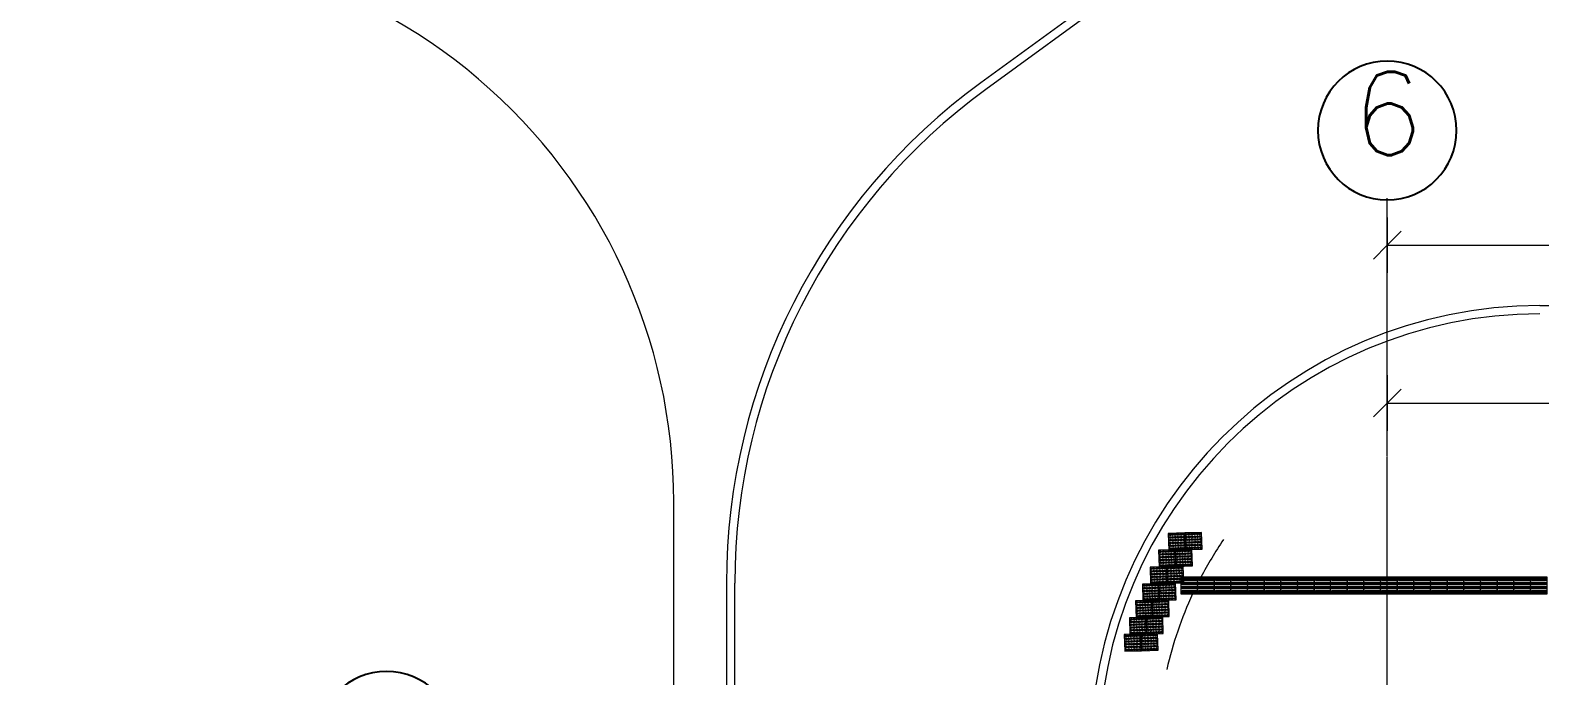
# Model space of a CAD drawing. Header units: millimetres. Extents: x 15878 to 679837, y -72324 to 391440.
# Drawn here: x 15878 to 43089, y 52908 to 64535 of the extents above; entities that cross this region are included whole.
import ezdxf

# ---------------------------------------------------------------- set-up
doc = ezdxf.new("R2010")
doc.units = ezdxf.units.MM
doc.linetypes.add('Grid Line__1_200_', pattern=[10.5, 6, -1.5, 1.5, -1.5])
for name, color, linetype, lineweight in [('A-ANNO-DIMS', 211, 'Continuous', 5), ('A-ANNO-DIMS-500', 211, 'Continuous', 5), ('A-ANNO-NOTE', 131, 'Continuous', 25), ('A-FLOR', 192, 'Continuous', 5), ('A-GENM', 13, 'Continuous', 5), ('S-GRID', 1, 'Continuous', 5)]:
    doc.layers.add(name, color=color, linetype=linetype, lineweight=lineweight)
doc.styles.add('Arial', font='arial.ttf', dxfattribs={"width": 0.7, "height": 737.649701})
doc.styles.add('RomanS', font='romans__.ttf', dxfattribs={"height": 1504.746835})
doc.dimstyles.new('Linear_-_1_5mm_Arial', dxfattribs={"dimscale": 304.8, "dimtxt": 750, "dimasz": 1.64042, "dimexe": 1.64042, "dimexo": 0.0625, "dimgap": 0.82021, "dimtad": 1, "dimdec": 0, "dimzin": 0, "dimdsep": 46, "dimtxsty": 'Arial', "dimblk1": 'OBLIQUE', "dimblk2": 'OBLIQUE', "dimsah": 1, "dimcen": 0.09, "dimadec": 0, "dimazin": 0, "dimtfac": 1, "dimtdec": 4, "dimtix": 1, "dimtmove": 0, "dimatfit": 3, "dimfxl": 1.64042, "dimfxlon": 1, "dimtvp": 1, "dimtolj": 1, "dimtzin": 0, "dimarcsym": 2})

# ---------------------------------------------------------------- blocks, each defined once
blk = doc.blocks.new('DLN_Tactile - Directional Tiles-3867766-1_F')
at = {"layer": 'A-GENM'}
for p, q in [((150, 150), (-150, 150)), ((-150, 150), (-150, -150)), ((-129.5, 125.5), (-129.5, -125.5)), ((-123.5, -125.5), (-123.5, 125.5)), ((-101.5, 125.5), (-101.5, -125.5)), ((-95.5, -125.5), (-95.5, 125.5)), ((-54.5, 125.5), (-54.5, -125.5)), ((-48.5, -125.5), (-48.5, 125.5)), ((-26.5, 125.5), (-26.5, -125.5)), ((-20.5, -125.5), (-20.5, 125.5)), ((20.5, 125.5), (20.5, -125.5)), ((26.5, -125.5), (26.5, 125.5)), ((48.5, 125.5), (48.5, -125.5)), ((54.5, -125.5), (54.5, 125.5)), ((95.5, 125.5), (95.5, -125.5)), ((101.5, -125.5), (101.5, 125.5)), ((123.5, 125.5), (123.5, -125.5)), ((129.5, -125.5), (129.5, 125.5)), ((150, -150), (150, 150)), ((-150, -150), (150, -150))]:
    blk.add_line(p, q, dxfattribs=at)
for centre, radius, start, end in [((-112.5, 125.5), 17, 360, 180), ((-112.5, 125.5), 11, 360, 180), ((-37.5, 125.5), 17, 360, 180), ((-37.5, 125.5), 11, 360, 180), ((37.5, 125.5), 17, 360, 180), ((37.5, 125.5), 11, 360, 180), ((112.5, 125.5), 17, 360, 180), ((112.5, 125.5), 11, 360, 180), ((-112.5, -125.5), 17, 180, 360), ((-112.5, -125.5), 11, 180, 360), ((-37.5, -125.5), 17, 180, 360), ((-37.5, -125.5), 11, 180, 360), ((37.5, -125.5), 17, 180, 360), ((37.5, -125.5), 11, 180, 360), ((112.5, -125.5), 17, 180, 360), ((112.5, -125.5), 11, 180, 360)]:
    blk.add_arc(centre, radius, start, end, dxfattribs=at)
blk = doc.blocks.new('DLN_Tactile - Hazard warning Tiles-3867762-1_F')
at = {"layer": 'A-GENM'}
for p, q in [((150, 150), (-150, 150)), ((-150, 150), (-150, -150)), ((150, -150), (150, 150)), ((-150, -150), (150, -150))]:
    blk.add_line(p, q, dxfattribs=at)
for centre, radius in [((-125, 125), 17.5), ((-125, 75), 17.5), ((-125, 25), 17.5), ((-125, 125), 12.5), ((-125, 75), 12.5), ((-125, 25), 12.5), ((-75, 125), 17.5), ((-75, 75), 17.5), ((-75, 25), 17.5), ((-75, 125), 12.5), ((-75, 75), 12.5), ((-75, 25), 12.5), ((-25, 125), 17.5), ((-25, 75), 17.5), ((-25, 25), 17.5), ((-25, 125), 12.5), ((-25, 75), 12.5), ((-25, 25), 12.5), ((25, 125), 17.5), ((25, 75), 17.5), ((25, 25), 17.5), ((25, 125), 12.5), ((25, 75), 12.5), ((25, 25), 12.5), ((75, 125), 17.5), ((75, 75), 17.5), ((75, 25), 17.5), ((75, 125), 12.5), ((75, 75), 12.5), ((75, 25), 12.5), ((125, 125), 17.5), ((125, 75), 17.5), ((125, 25), 17.5), ((125, 125), 12.5), ((125, 75), 12.5), ((125, 25), 12.5), ((-125, -25), 17.5), ((-125, -75), 17.5), ((-125, -125), 17.5), ((-125, -25), 12.5), ((-125, -75), 12.5), ((-125, -125), 12.5), ((-75, -25), 17.5), ((-75, -75), 17.5), ((-75, -125), 17.5), ((-75, -25), 12.5), ((-75, -75), 12.5), ((-75, -125), 12.5), ((-25, -25), 17.5), ((-25, -75), 17.5), ((-25, -125), 17.5), ((-25, -25), 12.5), ((-25, -75), 12.5), ((-25, -125), 12.5), ((25, -25), 17.5), ((25, -75), 17.5), ((25, -125), 17.5), ((25, -25), 12.5), ((25, -75), 12.5), ((25, -125), 12.5), ((75, -25), 17.5), ((75, -75), 17.5), ((75, -125), 17.5), ((75, -25), 12.5), ((75, -75), 12.5), ((75, -125), 12.5), ((125, -25), 17.5), ((125, -75), 17.5), ((125, -125), 17.5), ((125, -25), 12.5), ((125, -75), 12.5), ((125, -125), 12.5)]:
    blk.add_circle(centre, radius, dxfattribs=at)
blk = doc.blocks.new('DIMBLOCK1-1_F')
at = {"layer": 'A-ANNO-DIMS-500'}
for p, q in [((40339, 58320), (40339, 57320)), ((40339, 57820), (40339, 58320)), ((52339, 58320), (52339, 57320)), ((52339, 57820), (52339, 58320)), ((40339, 57820), (40589, 58070)), ((52339, 57820), (52589, 58070)), ((40339, 57820), (40089, 57570)), ((40339, 57820), (52339, 57820)), ((52339, 57820), (52089, 57570))]:
    blk.add_line(p, q, dxfattribs=at)
at = {"layer": 'A-ANNO-DIMS-500', "color": 0, "insert": (45359, 59027), "char_height": 737.6, "width": 2353.85, "attachment_point": 1, "line_spacing_factor": 0.938532, "style": 'Arial'}
blk.add_mtext('12000', dxfattribs=at)
blk = doc.blocks.new('_Oblique')
at = {"color": 0, "linetype": 'ByBlock', "lineweight": -2}
blk.add_line((-0.5, -0.5), (0.5, 0.5), dxfattribs=at)
blk = doc.blocks.new('DIMBLOCK6-1_F')
at = {"layer": 'A-ANNO-DIMS-500'}
for p, q in [((40339, 61164), (40339, 60164)), ((40339, 60664), (40339, 61164)), ((88339, 61164), (88339, 60164)), ((88339, 60664), (88339, 61164)), ((40339, 60664), (40589, 60914)), ((88339, 60664), (88589, 60914)), ((40339, 60664), (40089, 60414)), ((40339, 60664), (88339, 60664)), ((88339, 60664), (88089, 60414))]:
    blk.add_line(p, q, dxfattribs=at)
at = {"layer": 'A-ANNO-DIMS-500', "color": 0, "insert": (63359, 61871), "char_height": 737.6, "width": 2353.85, "attachment_point": 1, "line_spacing_factor": 0.938532, "style": 'Arial'}
blk.add_mtext('48000', dxfattribs=at)
blk = doc.blocks.new('DLN_Generic Grid Head - Scale-1_500-2074307-1_F')
at = {"layer": 'A-ANNO-NOTE'}
for start, end in [(360, 180), (180, 360)]:
    blk.add_arc((0, 2.5), 2.5, start, end, dxfattribs=at)

msp = doc.modelspace()

# ---------------------------------------------------------------- linework, layer by layer
at = {"layer": 'A-FLOR'}
for p, q in [((36291.2, 65974), (33016, 63590)), ((36475.1, 65922.4), (33104.3, 63468.7)), ((43089.4, 59575.3), (86876.2, 59575.3)), ((27477.7, 39287.1), (27477.8, 56039.9)), ((28427.8, 54575.4), (28427.7, 39287.1)), ((28577.7, 39287.1), (28577.8, 54575.4))]:
    msp.add_line(p, q, dxfattribs=at)
for centre, radius, start, end in [((17477.8, 56040.1), 10000, 359.99909, 99.2065), ((39577.8, 54575.3), 11150, 126.05062, 179.99955), ((39577.8, 54575.3), 11000, 126.05062, 179.99955), ((43089.4, 51475.3), 8100, 90, 179.99955), ((43089.4, 51475.3), 7950, 90, 179.99955), ((43089.4, 51475.3), 6900, 145.71476, 152.29722), ((43089.4, 51475.3), 6900, 155.07988, 167.05862)]:
    msp.add_arc(centre, radius, start, end, dxfattribs=at)
at = {"layer": 'S-GRID', "color": 254, "linetype": 'Grid Line__1_200_'}
msp.add_line((40339.3, 49010.6), (40339.3, 61510.6), dxfattribs=at)

# ---------------------------------------------------------------- block references
at = {"layer": 'A-ANNO-NOTE', "xscale": 500, "yscale": 500, "zscale": 500}
for p in [(40339.3, 61479.5), (22301.7, 50486.3)]:
    msp.add_blockref('DLN_Generic Grid Head - Scale-1_500-2074307-1_F', p, dxfattribs=at)
at = {"layer": 'A-GENM'}
for name, p, rotation in [('DLN_Tactile - Hazard warning Tiles-3867762-1_F', (36546.5, 55327.3), 1.710263324834661), ('DLN_Tactile - Hazard warning Tiles-3867762-1_F', (36846.4, 55336.2), 1.710263324836366), ('DLN_Tactile - Hazard warning Tiles-3867762-1_F', (36373.5, 55022), 1.710263324834661), ('DLN_Tactile - Hazard warning Tiles-3867762-1_F', (36673.4, 55030.9), 1.710263324836366), ('DLN_Tactile - Hazard warning Tiles-3867762-1_F', (36218.2, 54717.2), 1.710263324834661), ('DLN_Tactile - Hazard warning Tiles-3867762-1_F', (36518.1, 54726.2), 1.710263324836366), ('DLN_Tactile - Hazard warning Tiles-3867762-1_F', (36079.5, 54412.9), 1.710263324834661), ('DLN_Tactile - Hazard warning Tiles-3867762-1_F', (36379.4, 54421.9), 1.710263324836366), ('DLN_Tactile - Directional Tiles-3867766-1_F', (36769.3, 54532.5), 90.00000000000017), ('DLN_Tactile - Directional Tiles-3867766-1_F', (37069.3, 54532.5), 90.00000000000017), ('DLN_Tactile - Directional Tiles-3867766-1_F', (37369.3, 54532.5), 90.00000000000017), ('DLN_Tactile - Directional Tiles-3867766-1_F', (37669.3, 54532.5), 90.00000000000017), ('DLN_Tactile - Directional Tiles-3867766-1_F', (37969.3, 54532.5), 90.00000000000017), ('DLN_Tactile - Directional Tiles-3867766-1_F', (38269.3, 54532.5), 90.00000000000017), ('DLN_Tactile - Directional Tiles-3867766-1_F', (38569.3, 54532.5), 90.00000000000017), ('DLN_Tactile - Directional Tiles-3867766-1_F', (38869.3, 54532.5), 90.00000000000017), ('DLN_Tactile - Directional Tiles-3867766-1_F', (39169.3, 54532.5), 90.00000000000017), ('DLN_Tactile - Directional Tiles-3867766-1_F', (39469.3, 54532.5), 90.00000000000017), ('DLN_Tactile - Directional Tiles-3867766-1_F', (39769.3, 54532.5), 90.00000000000017), ('DLN_Tactile - Directional Tiles-3867766-1_F', (40069.3, 54532.5), 90.00000000000017), ('DLN_Tactile - Directional Tiles-3867766-1_F', (40369.3, 54532.5), 90.00000000000017), ('DLN_Tactile - Directional Tiles-3867766-1_F', (40669.3, 54532.5), 90.00000000000017), ('DLN_Tactile - Directional Tiles-3867766-1_F', (40969.3, 54532.5), 90.00000000000017), ('DLN_Tactile - Directional Tiles-3867766-1_F', (41269.3, 54532.5), 90.00000000000017), ('DLN_Tactile - Directional Tiles-3867766-1_F', (41569.3, 54532.5), 90.00000000000017), ('DLN_Tactile - Directional Tiles-3867766-1_F', (41869.3, 54532.5), 90.00000000000017), ('DLN_Tactile - Directional Tiles-3867766-1_F', (42169.3, 54532.5), 90.00000000000017), ('DLN_Tactile - Directional Tiles-3867766-1_F', (42469.3, 54532.5), 90.00000000000017), ('DLN_Tactile - Directional Tiles-3867766-1_F', (42769.3, 54532.5), 90.00000000000017), ('DLN_Tactile - Directional Tiles-3867766-1_F', (43069.3, 54532.5), 90.00000000000017), ('DLN_Tactile - Hazard warning Tiles-3867762-1_F', (35956.2, 54109.1), 1.710263324834661), ('DLN_Tactile - Hazard warning Tiles-3867762-1_F', (36256.1, 54118.1), 1.710263324836366), ('DLN_Tactile - Hazard warning Tiles-3867762-1_F', (35847.7, 53805.7), 1.710263324834661), ('DLN_Tactile - Hazard warning Tiles-3867762-1_F', (36147.5, 53814.7), 1.710263324836366), ('DLN_Tactile - Hazard warning Tiles-3867762-1_F', (35753.2, 53502.8), 1.710263324834661), ('DLN_Tactile - Hazard warning Tiles-3867762-1_F', (36053.1, 53511.7), 1.710263324836366)]:
    msp.add_blockref(name, p, dxfattribs=dict(at, rotation=rotation))

# ---------------------------------------------------------------- texts
at = {"layer": 'A-ANNO-NOTE', "lineweight": 5, "insert": (40346.3, 63787.9), "char_height": 1504.747, "width": 1710, "attachment_point": 2, "line_spacing_factor": 0.964689, "style": 'RomanS'}
msp.add_mtext('\\fRomanS|b0|i0|c134|p2|;6', dxfattribs=at)

# ---------------------------------------------------------------- dimensions: what is measured, and where the dimension line sits
at = {"layer": 'A-ANNO-DIMS'}
for base, p1, p2, override, picture, middle in [((88339.3, 60663.8), (40339.3, 61163.8), (88339.3, 61163.8), {"dimpost": '<>', "dimfxl": 48000.000004}, 'DIMBLOCK6-1_F', (64339.3, 61290.4)), ((52339.3, 57819.7), (40339.3, 58319.7), (52339.3, 58319.7), {"dimpost": '<>', "dimfxl": 12000.000002}, 'DIMBLOCK1-1_F', (46339.3, 58446.3))]:
    dim = msp.add_linear_dim(base=base, p1=p1, p2=p2, dimstyle='Linear_-_1_5mm_Arial', override=override, dxfattribs=at)
    dim.commit()
    dim.dimension.update_dxf_attribs({"geometry": picture, "text_midpoint": middle})

doc.saveas('drawing.dxf')
